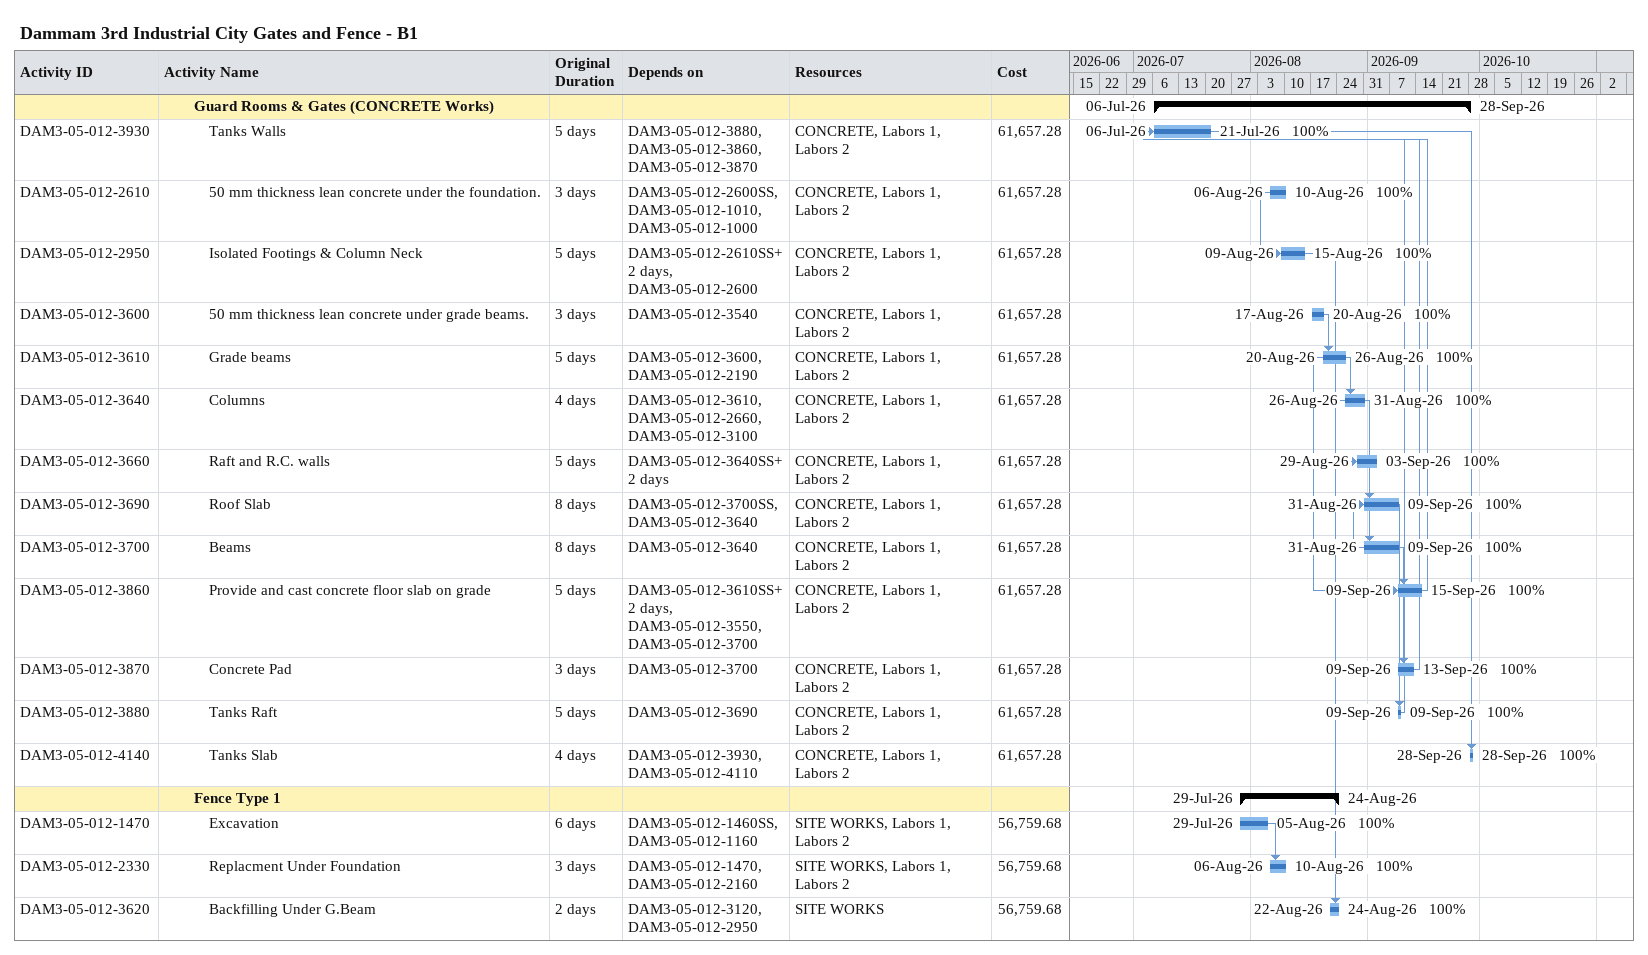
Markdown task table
Dammam 3rd Industrial City Gates and Fence - B1

| ID | Level | Task | Original duration | Start | Finish | Predecessors | Resources | % complete | Cost |
|---|---|---|---|---|---|---|---|---|---|
|  | 3 | **Guard Rooms & Gates (CONCRETE Works)** |  | 2026-07-06 | 2026-09-28 |  |  |  |  |
| DAM3-05-012-3930 | 4 | Tanks Walls | 5d | 2026-07-06 | 2026-07-21 | DAM3-05-012-3880, DAM3-05-012-3860, DAM3-05-012-3870 | CONCRETE, Labors 1, Labors 2 | 100 | 61657.28 |
| DAM3-05-012-2610 | 4 | 50 mm thickness lean concrete under the foundation. | 3d | 2026-08-06 | 2026-08-10 | DAM3-05-012-2600SS, DAM3-05-012-1010, DAM3-05-012-1000 | CONCRETE, Labors 1, Labors 2 | 100 | 61657.28 |
| DAM3-05-012-2950 | 4 | Isolated Footings & Column Neck | 5d | 2026-08-09 | 2026-08-15 | DAM3-05-012-2610SS+2d, DAM3-05-012-2600 | CONCRETE, Labors 1, Labors 2 | 100 | 61657.28 |
| DAM3-05-012-3600 | 4 | 50 mm thickness lean concrete under grade beams. | 3d | 2026-08-17 | 2026-08-20 | DAM3-05-012-3540 | CONCRETE, Labors 1, Labors 2 | 100 | 61657.28 |
| DAM3-05-012-3610 | 4 | Grade beams | 5d | 2026-08-20 | 2026-08-26 | DAM3-05-012-3600, DAM3-05-012-2190 | CONCRETE, Labors 1, Labors 2 | 100 | 61657.28 |
| DAM3-05-012-3640 | 4 | Columns | 4d | 2026-08-26 | 2026-08-31 | DAM3-05-012-3610, DAM3-05-012-2660, DAM3-05-012-3100 | CONCRETE, Labors 1, Labors 2 | 100 | 61657.28 |
| DAM3-05-012-3660 | 4 | Raft and R.C. walls | 5d | 2026-08-29 | 2026-09-03 | DAM3-05-012-3640SS+2d | CONCRETE, Labors 1, Labors 2 | 100 | 61657.28 |
| DAM3-05-012-3690 | 4 | Roof Slab | 8d | 2026-08-31 | 2026-09-09 | DAM3-05-012-3700SS, DAM3-05-012-3640 | CONCRETE, Labors 1, Labors 2 | 100 | 61657.28 |
| DAM3-05-012-3700 | 4 | Beams | 8d | 2026-08-31 | 2026-09-09 | DAM3-05-012-3640 | CONCRETE, Labors 1, Labors 2 | 100 | 61657.28 |
| DAM3-05-012-3860 | 4 | Provide and cast concrete floor slab on grade | 5d | 2026-09-09 | 2026-09-15 | DAM3-05-012-3610SS+2d, DAM3-05-012-3550, DAM3-05-012-3700 | CONCRETE, Labors 1, Labors 2 | 100 | 61657.28 |
| DAM3-05-012-3870 | 4 | Concrete Pad | 3d | 2026-09-09 | 2026-09-13 | DAM3-05-012-3700 | CONCRETE, Labors 1, Labors 2 | 100 | 61657.28 |
| DAM3-05-012-3880 | 4 | Tanks Raft | 5d | 2026-09-09 | 2026-09-09 | DAM3-05-012-3690 | CONCRETE, Labors 1, Labors 2 | 100 | 61657.28 |
| DAM3-05-012-4140 | 4 | Tanks Slab | 4d | 2026-09-28 | 2026-09-28 | DAM3-05-012-3930, DAM3-05-012-4110 | CONCRETE, Labors 1, Labors 2 | 100 | 61657.28 |
|  | 3 | **Fence Type 1** |  | 2026-07-29 | 2026-08-24 |  |  |  |  |
| DAM3-05-012-1470 | 4 | Excavation | 6d | 2026-07-29 | 2026-08-05 | DAM3-05-012-1460SS, DAM3-05-012-1160 | SITE WORKS, Labors 1, Labors 2 | 100 | 56759.68 |
| DAM3-05-012-2330 | 4 | Replacment Under Foundation | 3d | 2026-08-06 | 2026-08-10 | DAM3-05-012-1470, DAM3-05-012-2160 | SITE WORKS, Labors 1, Labors 2 | 100 | 56759.68 |
| DAM3-05-012-3620 | 4 | Backfilling Under G.Beam | 2d | 2026-08-22 | 2026-08-24 | DAM3-05-012-3120, DAM3-05-012-2950 | SITE WORKS | 100 | 56759.68 |
